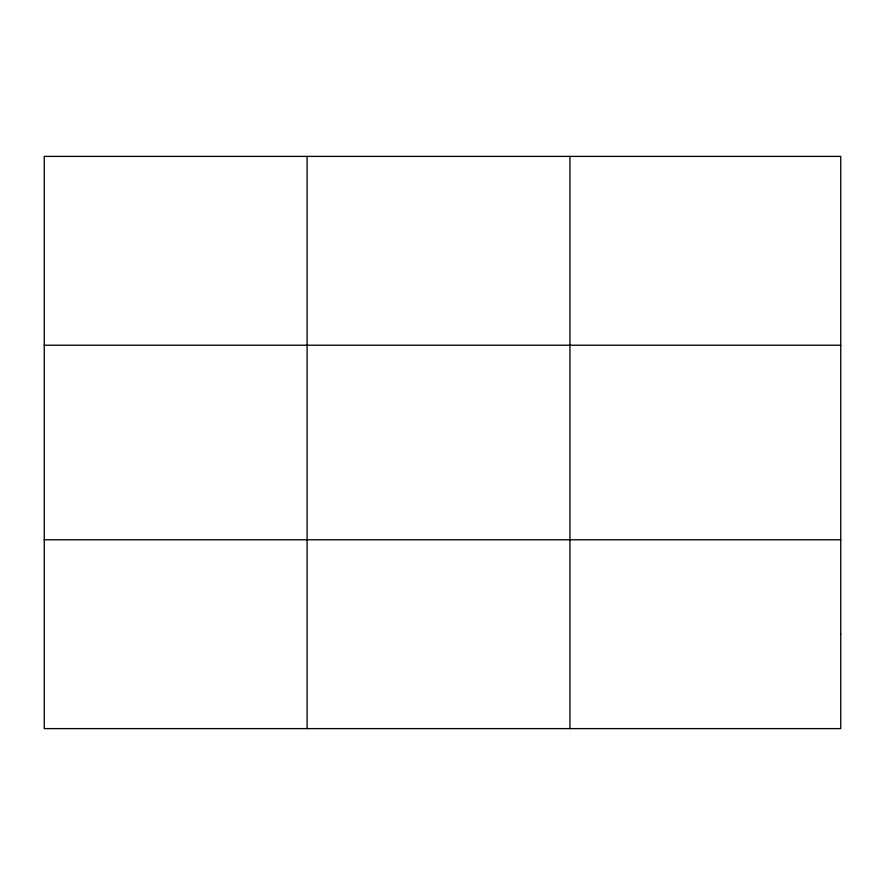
<?xml version="1.0" encoding="UTF-8"?>
<svg xmlns="http://www.w3.org/2000/svg" width="885" height="885" viewBox="0 0 885 885"><rect width="100%" height="100%" fill="white"/><g stroke="black" fill="none" stroke-linecap="round" stroke-linejoin="round"><path stroke-width="1.33" d="M307.095 156.391L307.095 728.609M569.94 156.391L569.94 728.609M44.25 345.216L840.75 345.216M44.25 539.784L840.75 539.784M840.75 634.191L840.75 728.609L44.25 728.609L44.25 156.391L840.75 156.391L840.75 634.191"/></g></svg>
